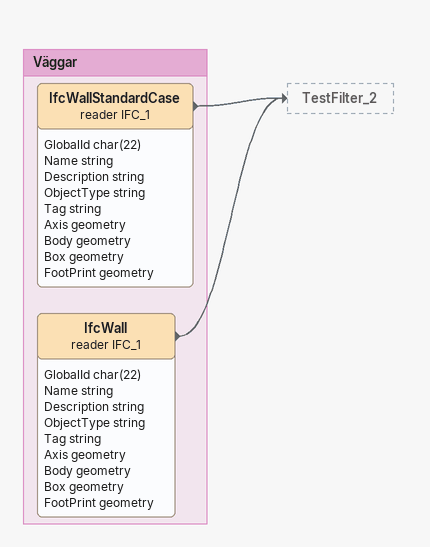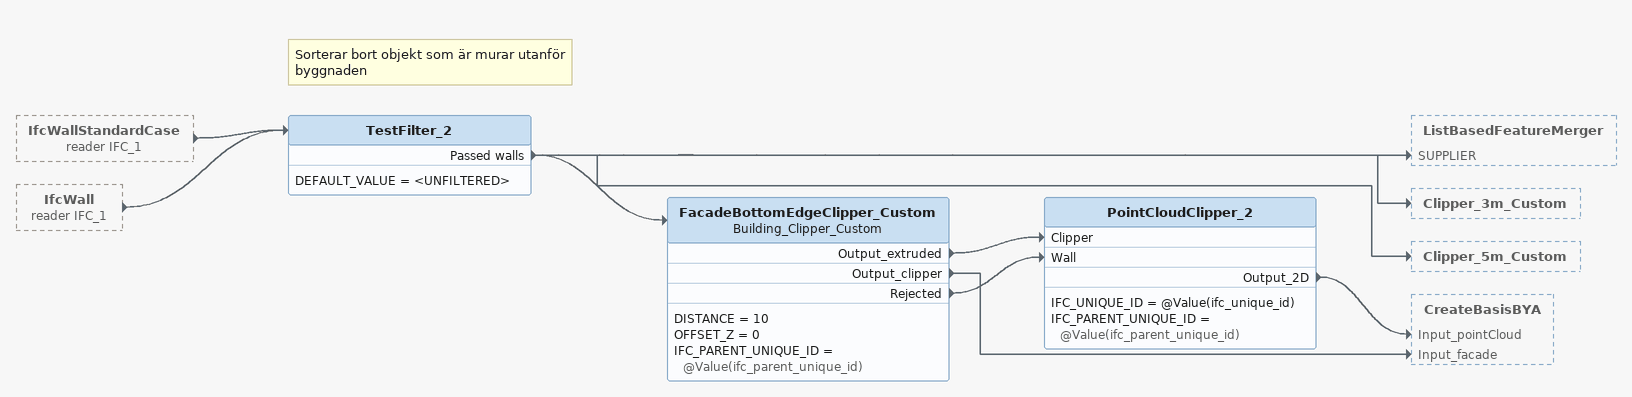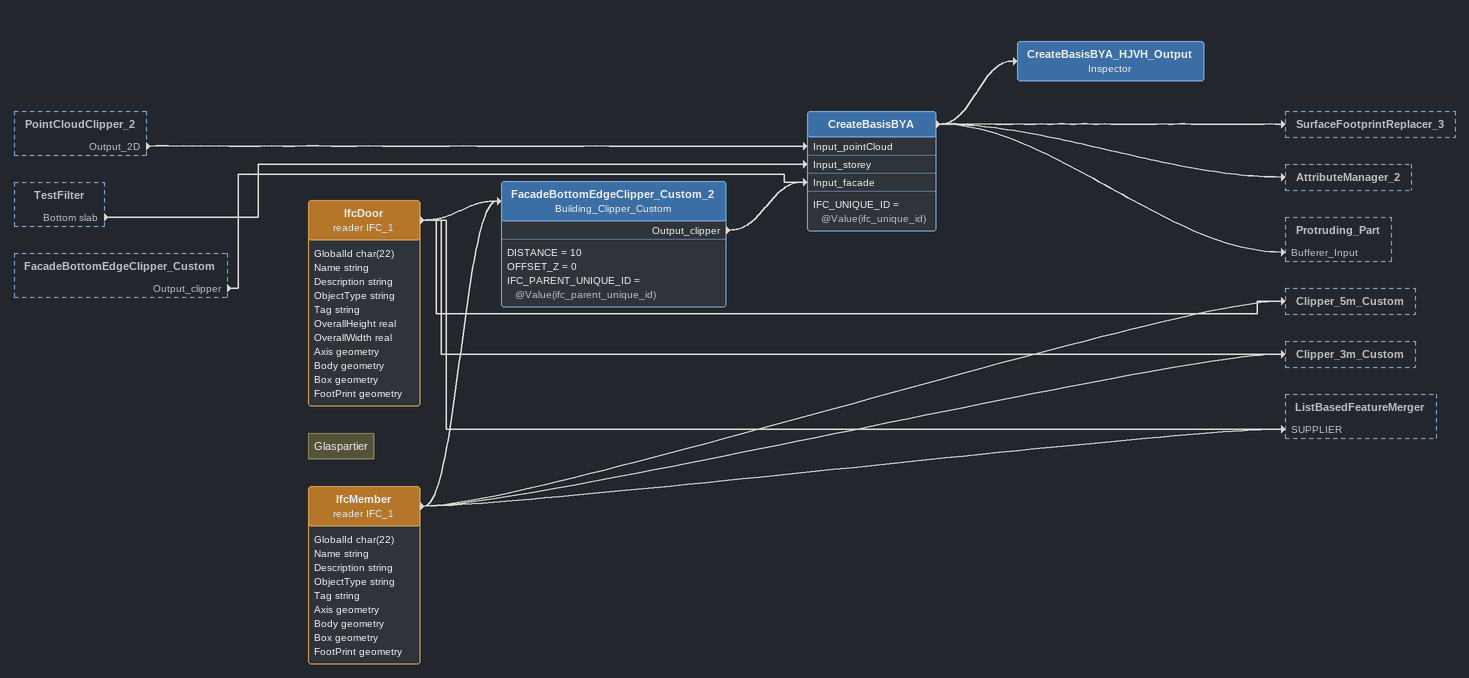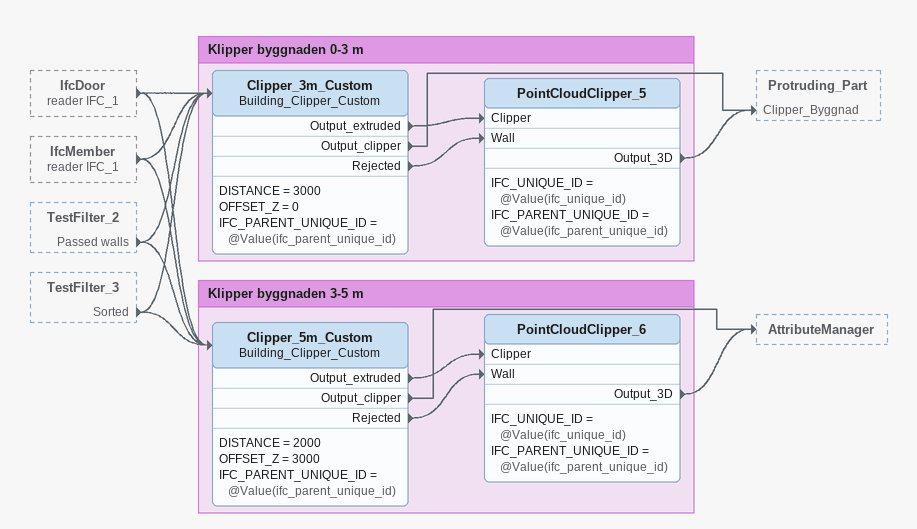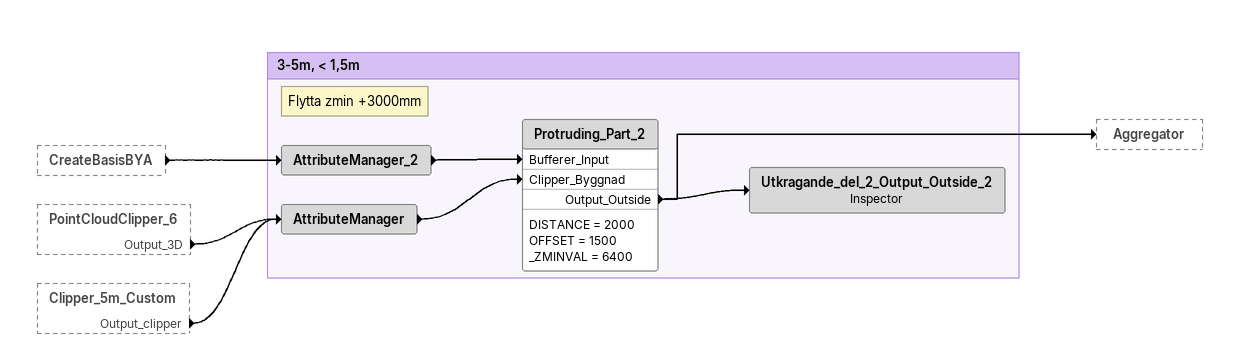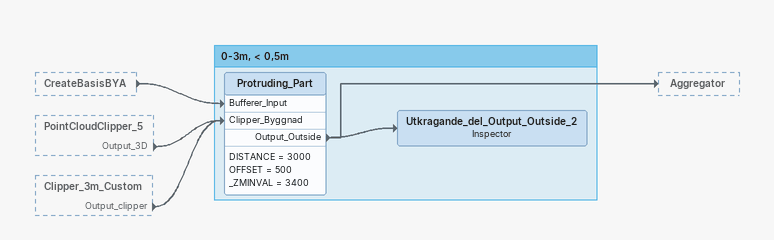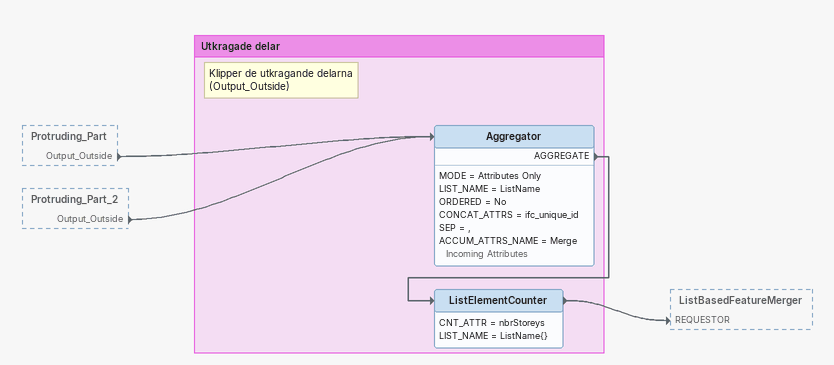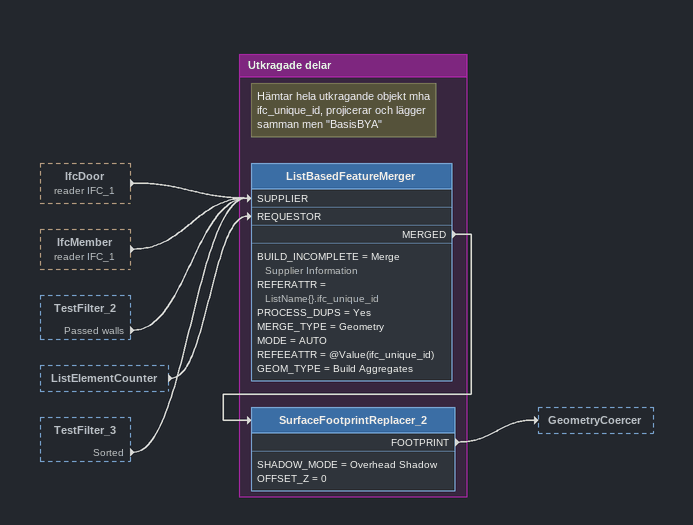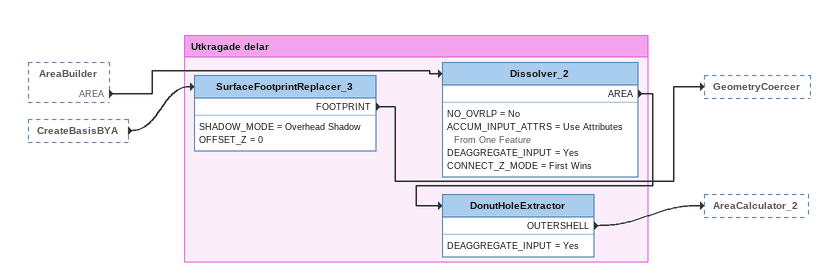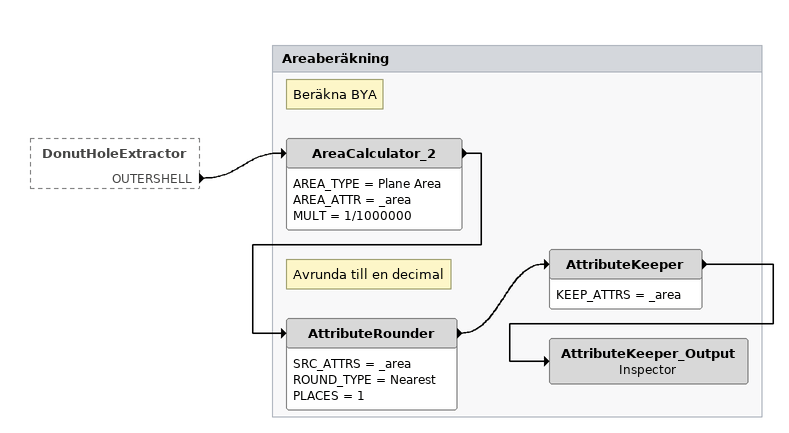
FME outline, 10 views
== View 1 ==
Bookmark: Väggar
IfcWallStandardCase (reader IFC_1)
    attributes: GlobalId char(22), Name string, Description string, ObjectType string, Tag string, Axis geometry, Body geometry, Box geometry, FootPrint geometry
    -> TestFilter_2
IfcWall (reader IFC_1)
    attributes: GlobalId char(22), Name string, Description string, ObjectType string, Tag string, Axis geometry, Body geometry, Box geometry, FootPrint geometry
    -> TestFilter_2

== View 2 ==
IfcWallStandardCase (reader IFC_1) [outside]
    -> TestFilter_2
IfcWall (reader IFC_1) [outside]
    -> TestFilter_2
Note: Sorterar bort objekt som är murar utanför byggnaden
TestFilter_2
    DEFAULT_VALUE = <UNFILTERED>
    Passed walls -> FacadeBottomEdgeClipper_Custom
    Passed walls -> ListBasedFeatureMerger [SUPPLIER]
    Passed walls -> Clipper_3m_Custom
    Passed walls -> Clipper_5m_Custom
FacadeBottomEdgeClipper_Custom: Building_Clipper_Custom
    DISTANCE = 10
    OFFSET_Z = 0
    IFC_PARENT_UNIQUE_ID = @Value(ifc_parent_unique_id)
    Output_extruded -> PointCloudClipper_2 [Clipper]
    Output_clipper -> CreateBasisBYA [Input_facade]
    Rejected -> PointCloudClipper_2 [Wall]
PointCloudClipper_2
    IFC_UNIQUE_ID = @Value(ifc_unique_id)
    IFC_PARENT_UNIQUE_ID = @Value(ifc_parent_unique_id)
    Output_2D -> CreateBasisBYA [Input_pointCloud]

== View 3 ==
PointCloudClipper_2 [outside]
    Output_2D -> CreateBasisBYA [Input_pointCloud]
TestFilter [outside]
    Bottom slab -> CreateBasisBYA [Input_storey]
FacadeBottomEdgeClipper_Custom [outside]
    Output_clipper -> CreateBasisBYA [Input_facade]
IfcDoor (reader IFC_1)
    attributes: GlobalId char(22), Name string, Description string, ObjectType string, Tag string, OverallHeight real, OverallWidth real, Axis geometry, Body geometry, Box geometry, FootPrint geometry
    -> FacadeBottomEdgeClipper_Custom_2
    -> Clipper_5m_Custom
    -> Clipper_3m_Custom
    -> ListBasedFeatureMerger [SUPPLIER]
Note: Glaspartier
IfcMember (reader IFC_1)
    attributes: GlobalId char(22), Name string, Description string, ObjectType string, Tag string, Axis geometry, Body geometry, Box geometry, FootPrint geometry
    -> FacadeBottomEdgeClipper_Custom_2
    -> Clipper_5m_Custom
    -> Clipper_3m_Custom
    -> ListBasedFeatureMerger [SUPPLIER]
FacadeBottomEdgeClipper_Custom_2: Building_Clipper_Custom
    DISTANCE = 10
    OFFSET_Z = 0
    IFC_PARENT_UNIQUE_ID = @Value(ifc_parent_unique_id)
    Output_clipper -> CreateBasisBYA [Input_facade]
CreateBasisBYA
    IFC_UNIQUE_ID = @Value(ifc_unique_id)
    -> CreateBasisBYA_HJVH_Output
    -> SurfaceFootprintReplacer_3
    -> AttributeManager_2
    -> Protruding_Part [Bufferer_Input]
CreateBasisBYA_HJVH_Output: Inspector

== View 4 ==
IfcDoor (reader IFC_1) [outside]
    -> Clipper_5m_Custom
    -> Clipper_3m_Custom
IfcMember (reader IFC_1) [outside]
    -> Clipper_5m_Custom
    -> Clipper_3m_Custom
TestFilter_2 [outside]
    Passed walls -> Clipper_3m_Custom
    Passed walls -> Clipper_5m_Custom
TestFilter_3 [outside]
    Sorted -> Clipper_5m_Custom
    Sorted -> Clipper_3m_Custom

Bookmark: Klipper byggnaden 0-3 m
Clipper_3m_Custom: Building_Clipper_Custom
    DISTANCE = 3000
    OFFSET_Z = 0
    IFC_PARENT_UNIQUE_ID = @Value(ifc_parent_unique_id)
    Output_extruded -> PointCloudClipper_5 [Clipper]
    Output_clipper -> Protruding_Part [Clipper_Byggnad]
    Rejected -> PointCloudClipper_5 [Wall]
PointCloudClipper_5
    IFC_UNIQUE_ID = @Value(ifc_unique_id)
    IFC_PARENT_UNIQUE_ID = @Value(ifc_parent_unique_id)
    Output_3D -> Protruding_Part [Clipper_Byggnad]

Bookmark: Klipper byggnaden 3-5 m
Clipper_5m_Custom: Building_Clipper_Custom
    DISTANCE = 2000
    OFFSET_Z = 3000
    IFC_PARENT_UNIQUE_ID = @Value(ifc_parent_unique_id)
    Output_extruded -> PointCloudClipper_6 [Clipper]
    Output_clipper -> AttributeManager
    Rejected -> PointCloudClipper_6 [Wall]
PointCloudClipper_6
    IFC_UNIQUE_ID = @Value(ifc_unique_id)
    IFC_PARENT_UNIQUE_ID = @Value(ifc_parent_unique_id)
    Output_3D -> AttributeManager

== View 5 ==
CreateBasisBYA [outside]
    -> AttributeManager_2
PointCloudClipper_6 [outside]
    Output_3D -> AttributeManager
Clipper_5m_Custom [outside]
    Output_clipper -> AttributeManager

Bookmark: 3-5m, < 1,5m
AttributeManager
    -> Protruding_Part_2 [Clipper_Byggnad]
Note: Flytta zmin +3000mm
AttributeManager_2
    -> Protruding_Part_2 [Bufferer_Input]
Protruding_Part_2
    DISTANCE = 2000
    OFFSET = 1500
    _ZMINVAL = 6400
    Output_Outside -> Utkragande_del_2_Output_Outside_2
    Output_Outside -> Aggregator
Utkragande_del_2_Output_Outside_2: Inspector

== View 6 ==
CreateBasisBYA [outside]
    -> Protruding_Part [Bufferer_Input]
PointCloudClipper_5 [outside]
    Output_3D -> Protruding_Part [Clipper_Byggnad]
Clipper_3m_Custom [outside]
    Output_clipper -> Protruding_Part [Clipper_Byggnad]

Bookmark: 0-3m, < 0,5m
Protruding_Part
    DISTANCE = 3000
    OFFSET = 500
    _ZMINVAL = 3400
    Output_Outside -> Utkragande_del_Output_Outside_2
    Output_Outside -> Aggregator
Utkragande_del_Output_Outside_2: Inspector

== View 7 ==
Protruding_Part [outside]
    Output_Outside -> Aggregator
Protruding_Part_2 [outside]
    Output_Outside -> Aggregator

Bookmark: Utkragade delar
Note: Klipper de utkragande delarna (Output_Outside)
Aggregator
    MODE = Attributes Only
    LIST_NAME = ListName
    ORDERED = No
    CONCAT_ATTRS = ifc_unique_id
    SEP = ,
    ACCUM_ATTRS_NAME = Merge Incoming Attributes
    AGGREGATE -> ListElementCounter
ListElementCounter
    CNT_ATTR = nbrStoreys
    LIST_NAME = ListName{}
    -> ListBasedFeatureMerger [REQUESTOR]

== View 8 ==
IfcDoor (reader IFC_1) [outside]
    -> ListBasedFeatureMerger [SUPPLIER]
IfcMember (reader IFC_1) [outside]
    -> ListBasedFeatureMerger [SUPPLIER]
TestFilter_2 [outside]
    Passed walls -> ListBasedFeatureMerger [SUPPLIER]
ListElementCounter [outside]
    -> ListBasedFeatureMerger [REQUESTOR]
TestFilter_3 [outside]
    Sorted -> ListBasedFeatureMerger [SUPPLIER]

Bookmark: Utkragade delar
Note: Hämtar hela utkragande objekt mha ifc_unique_id, projicerar och lägger samman men "BasisBYA"
ListBasedFeatureMerger
    BUILD_INCOMPLETE = Merge Supplier Information
    REFERATTR = ListName{}.ifc_unique_id
    PROCESS_DUPS = Yes
    MERGE_TYPE = Geometry
    MODE = AUTO
    REFEEATTR = @Value(ifc_unique_id)
    GEOM_TYPE = Build Aggregates
    MERGED -> SurfaceFootprintReplacer_2
SurfaceFootprintReplacer_2
    SHADOW_MODE = Overhead Shadow
    OFFSET_Z = 0
    FOOTPRINT -> GeometryCoercer

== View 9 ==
AreaBuilder [outside]
    AREA -> Dissolver_2
CreateBasisBYA [outside]
    -> SurfaceFootprintReplacer_3

Bookmark: Utkragade delar
SurfaceFootprintReplacer_3
    SHADOW_MODE = Overhead Shadow
    OFFSET_Z = 0
    FOOTPRINT -> GeometryCoercer
Dissolver_2
    NO_OVRLP = No
    ACCUM_INPUT_ATTRS = Use Attributes From One Feature
    DEAGGREGATE_INPUT = Yes
    CONNECT_Z_MODE = First Wins
    AREA -> DonutHoleExtractor
DonutHoleExtractor
    DEAGGREGATE_INPUT = Yes
    OUTERSHELL -> AreaCalculator_2

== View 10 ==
DonutHoleExtractor [outside]
    OUTERSHELL -> AreaCalculator_2

Bookmark: Areaberäkning
Note: Beräkna BYA
AreaCalculator_2
    AREA_TYPE = Plane Area
    AREA_ATTR = _area
    MULT = 1/1000000
    -> AttributeRounder
Note: Avrunda till en decimal
AttributeRounder
    SRC_ATTRS = _area
    ROUND_TYPE = Nearest
    PLACES = 1
    -> AttributeKeeper
AttributeKeeper
    KEEP_ATTRS = _area
    -> AttributeKeeper_Output
AttributeKeeper_Output: Inspector
